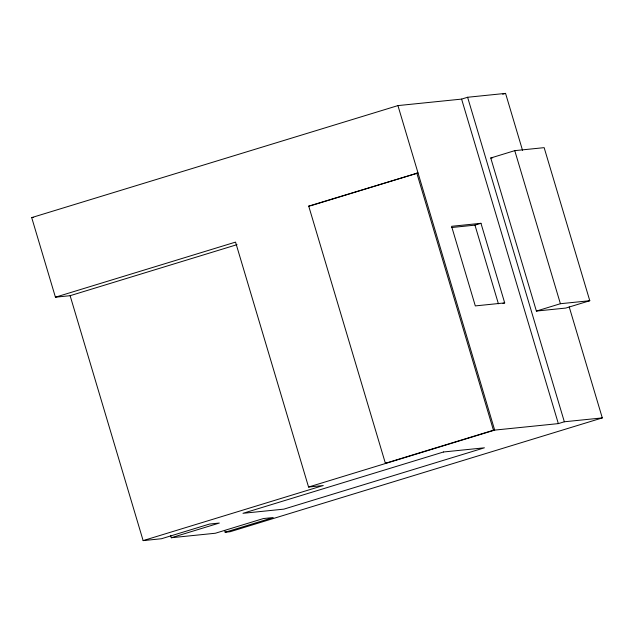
<?xml version="1.0" encoding="UTF-8"?>
<svg xmlns="http://www.w3.org/2000/svg" width="634" height="634" viewBox="0 0 634 634"><rect width="100%" height="100%" fill="white"/><g stroke="black" fill="none" stroke-linecap="round" stroke-linejoin="round"><path stroke-width="0.95" d="M237.037 244.645L70.12 295.69L55.427 297.195L31.7 217.597L397.938 105.593L461.6 99.102L467.607 97.264L505.56 93.388L522.527 150.321M502.714 94.26L505.56 93.388M386.605 463.161L385.385 463.288L308.718 206.121L418.012 172.947L310.882 205.709M490.756 157.993L514.768 150.646L544.154 147.651L589.786 300.722L565.774 308.069L536.388 311.064L490.756 157.993L492.713 157.795M55.427 297.195L235.547 242.109L308.56 487.031L323.253 485.525L143.133 540.612L70.12 295.69M451.456 227.543L474.961 225.141L480.968 223.303L504.696 302.901L502.976 303.432M536.388 311.064L560.401 303.718L589.786 300.722M385.385 463.288L493.45 430.232L558.34 423.615L564.347 421.776L602.3 417.909L569.205 306.888M308.56 487.031L494.679 430.114L397.938 105.593M170.586 535.35L171.291 537.735L219.324 523.05L209.529 524.049L161.496 538.734L143.133 540.612M224.618 530.404L225.165 532.243L273.199 517.55L263.403 518.549L215.37 533.242L171.291 537.735M602.3 417.909L230.063 531.744L225.165 532.243M31.7 217.597L33.657 217.391M308.718 206.121L309.947 205.995M480.968 223.303L451.582 226.306L475.31 305.905L504.696 302.901M514.768 150.646L560.401 303.718M467.607 97.264L564.347 421.776M461.6 99.102L558.34 423.615M474.961 225.141L498.411 303.789M416.792 173.074L493.45 430.232M443.515 451.987L242.988 513.31L283.881 509.134L484.408 447.81L443.515 451.987"/></g></svg>
